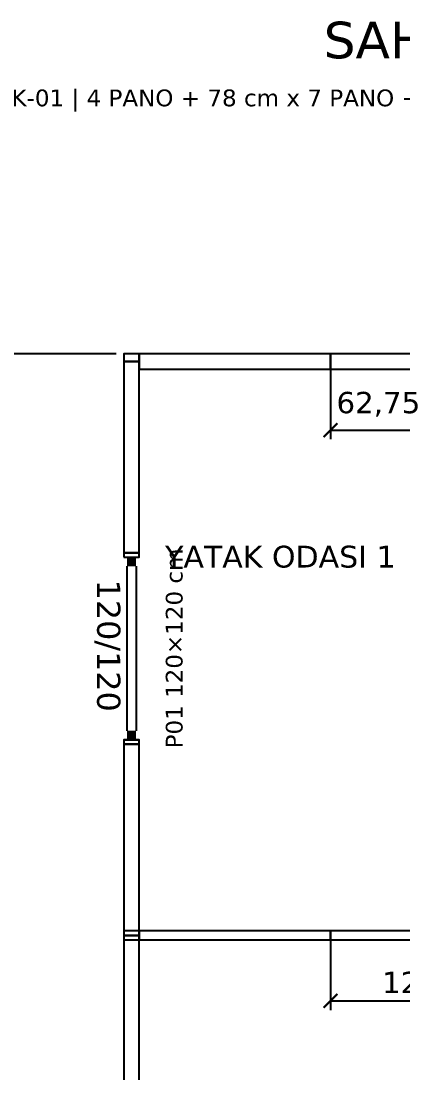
# Model space of a CAD drawing. Header units: centimetres. Extents: x -135 to 3640, y -1234 to 1338.
# Drawn here: x 1733 to 1983, y 528 to 1218 of the extents above; entities that cross this region are included whole.
import ezdxf
from ezdxf.enums import TextEntityAlignment as Align

# ---------------------------------------------------------------- set-up
doc = ezdxf.new("R2010")
doc.units = ezdxf.units.CM
for name, color, linetype in [('MONTAJ_OZEL_OLCU', 6, 'Continuous'), ('MONTAJ_OZEL_PANO', 6, 'Continuous'), ('MONTAJ_STANDART', 7, 'Continuous'), ('MONTAJ_YAZI', 4, 'Continuous'), ('ODA_ADLARI', 7, 'Continuous'), ('OLCULER', 7, 'Continuous'), ('PENCERE', 10, 'Continuous')]:
    doc.layers.add(name, color=color, linetype=linetype)
doc.styles.add('PORTMAN', font='DejaVuSans.ttf')
doc.styles.get("Standard").update_dxf_attribs({"font": 'DejaVuSans.ttf'})
doc.dimstyles.new('PORTMAN', dxfattribs={"dimtxt": 14, "dimasz": 9, "dimexe": 6, "dimexo": 5, "dimgap": 4, "dimtad": 1, "dimtxsty": 'PORTMAN', "dimblk": 'ARCHTICK', "dimcen": 2.5, "dimazin": 3, "dimtfac": 0.5, "dimtmove": 2, "dimatfit": 3})

# ---------------------------------------------------------------- blocks, each defined once
blk = doc.blocks.new('BOM_D01_1255p0_DIS_DOLU')
blk.add_lwpolyline([(0, 0), (10, 0), (10, 125.5), (0, 125.5)], close=True)
blk = doc.blocks.new('MNT_BOM_D01_1255p0_DIS_DOLU')
blk.add_blockref('BOM_D01_1255p0_DIS_DOLU', (0, 0))
blk = doc.blocks.new('BOM_D06_627p5_DIS_DOLU')
blk.add_lwpolyline([(0, 0), (10, 0), (10, 62.75), (0, 62.75)], close=True)
blk = doc.blocks.new('MNT_BOM_D06_627p5_DIS_DOLU')
blk.add_blockref('BOM_D06_627p5_DIS_DOLU', (0, 0))
blk = doc.blocks.new('_ARCHTICK')
at = {"color": 0, "linetype": 'BYBLOCK', "const_width": 0.15}
blk.add_lwpolyline([(-0.5, -0.5), (0.5, 0.5)], dxfattribs=at)
blk = doc.blocks.new('BOM_I01_1255p0_IC_DOLU')
blk.add_lwpolyline([(0, 0), (6, 0), (6, 125.5), (0, 125.5)], close=True)
blk = doc.blocks.new('MNT_BOM_I01_1255p0_IC_DOLU')
blk.add_blockref('BOM_I01_1255p0_IC_DOLU', (0, 0))
blk = doc.blocks.new('BOM_I07_1225p0_IC_DOLU')
blk.add_lwpolyline([(0, 0), (6, 0), (6, 122.5), (0, 122.5)], close=True)
blk = doc.blocks.new('MNT_BOM_I07_1225p0_IC_DOLU')
blk.add_blockref('BOM_I07_1225p0_IC_DOLU', (0, 0))
blk = doc.blocks.new('kaynak-pencere-120120')
at = {"layer": 'PENCERE', "color": 1}
for p, q in [((53387.01, 8192.86), (53397.01, 8192.86)), ((53389.01, 8186.86), (53389.01, 8078.86)), ((53395.01, 8186.86), (53395.01, 8078.86)), ((53387.01, 8072.86), (53397.01, 8072.86))]:
    blk.add_line(p, q, dxfattribs=at)
for points in [[(53389.01, 8192.86), (53389.01, 8186.86), (53395.01, 8192.86), (53395.01, 8186.86)], [(53389.01, 8072.86), (53389.01, 8078.86), (53395.01, 8072.86), (53395.01, 8078.86)]]:
    blk.add_solid(points, dxfattribs=at)
at = {"layer": 'PENCERE', "color": 0, "lineweight": 25}
blk.add_text('120/120', height=15.217, rotation=270, dxfattribs=at).set_placement((53369.52, 8178.03))
blk = doc.blocks.new('BOM_P01_PENCERE_1200x1200')
at = {"layer": 'PENCERE'}
blk.add_blockref('kaynak-pencere-120120', (0, 0), dxfattribs=at)
blk = doc.blocks.new('BOM_D02_1255p0_DIS_P01')
for points in [[(0, 122.75), (10, 122.75), (10, 125.5), (0, 125.5)], [(0, 0), (10, 0), (10, 2.75), (0, 2.75)]]:
    blk.add_lwpolyline(points, close=True)
at = {"layer": 'PENCERE'}
blk.add_blockref('BOM_P01_PENCERE_1200x1200', (-53387.006, -8070.111), dxfattribs=at)
blk = doc.blocks.new('MNT_BOM_D02_1255p0_DIS_P01')
blk.add_blockref('BOM_D02_1255p0_DIS_P01', (0, 0))
blk = doc.blocks.new('BOM_B02_DIS_KOSE_100x50')
blk.add_lwpolyline([(0, 0), (10, 0), (10, 5), (0, 5)], close=True)
blk = doc.blocks.new('MNT_BOM_B02_DIS_KOSE_100x50')
blk.add_blockref('BOM_B02_DIS_KOSE_100x50', (0, 0))
blk = doc.blocks.new('BOM_B05_UCLU_H_DIS_100x60')
blk.add_lwpolyline([(-5, -3), (5, -3), (5, 3), (-5, 3)], close=True)
blk = doc.blocks.new('MNT_BOM_B05_UCLU_H_DIS_100x60')
blk.add_blockref('BOM_B05_UCLU_H_DIS_100x60', (0, 0))

msp = doc.modelspace()

# ---------------------------------------------------------------- block references
at = {"layer": 'MONTAJ_OZEL_PANO', "rotation": 270}
for name, p in [('MNT_BOM_D06_627p5_DIS_DOLU', (1935.5, 1000)), ('MNT_BOM_I07_1225p0_IC_DOLU', (1935.5, 621.5))]:
    msp.add_blockref(name, p, dxfattribs=at)
at = {"layer": 'MONTAJ_STANDART'}
for name, p in [('MNT_BOM_B02_DIS_KOSE_100x50', (1800, 995)), ('MNT_BOM_D01_1255p0_DIS_DOLU', (1800, 869.5)), ('MNT_BOM_D02_1255p0_DIS_P01', (1800, 744)), ('MNT_BOM_D01_1255p0_DIS_DOLU', (1800, 618.5)), ('MNT_BOM_B05_UCLU_H_DIS_100x60', (1805, 618.5)), ('MNT_BOM_D01_1255p0_DIS_DOLU', (1800, 493))]:
    msp.add_blockref(name, p, dxfattribs=at)
at = {"layer": 'MONTAJ_STANDART', "rotation": 270}
for name, p in [('MNT_BOM_D01_1255p0_DIS_DOLU', (1810, 1000)), ('MNT_BOM_I01_1255p0_IC_DOLU', (1810, 621.5))]:
    msp.add_blockref(name, p, dxfattribs=at)

# ---------------------------------------------------------------- texts
at = {"layer": 'MONTAJ_YAZI', "style": 'PORTMAN'}
msp.add_text('YATAK ODASI 1', height=14.32643, dxfattribs=at).set_placement((1902.625, 867), align=Align.MIDDLE_CENTER)
msp.add_text('P01 120×120 cm', height=11, rotation=90, dxfattribs=at).set_placement((1833, 806.75), align=Align.MIDDLE_CENTER)
at = {"layer": 'ODA_ADLARI', "style": 'PORTMAN'}
for s, height, p in [('SAHA MONTAJ PLANI', 24, (2100, 1206)), ('PK-01 | 4 PANO + 78 cm x 7 PANO + 111,5 cm | 600 × 1000 cm | Standart dışı panolar mor ve ölçülü', 11, (2100, 1168))]:
    msp.add_text(s, height=height, dxfattribs=at).set_placement(p, align=Align.MIDDLE_CENTER)

# ---------------------------------------------------------------- dimensions: what is measured, and where the dimension line sits
at = {"layer": 'MONTAJ_OZEL_OLCU'}
for base, p1, p2 in [((1935.5, 950), (1935.5, 1000), (1998.25, 1000)), ((1935.5, 575.5), (1935.5, 621.5), (2058, 621.5))]:
    msp.add_linear_dim(base=base, p1=p1, p2=p2, dimstyle='PORTMAN', override={"dimtxt": 14, "dimasz": 9, "dimexe": 6, "dimexo": 5, "dimdec": 2, "dimzin": 8, "dimdsep": 44}, dxfattribs=at).render()
at = {"layer": 'OLCULER'}
msp.add_linear_dim(base=(1685, 0), p1=(1800, 0), p2=(1800, 1000), angle=90, dimstyle='PORTMAN', override={"dimtxt": 14, "dimasz": 9, "dimexe": 6, "dimexo": 5, "dimdec": 2, "dimzin": 8, "dimdsep": 44}, dxfattribs=at).render()

doc.saveas('drawing.dxf')
